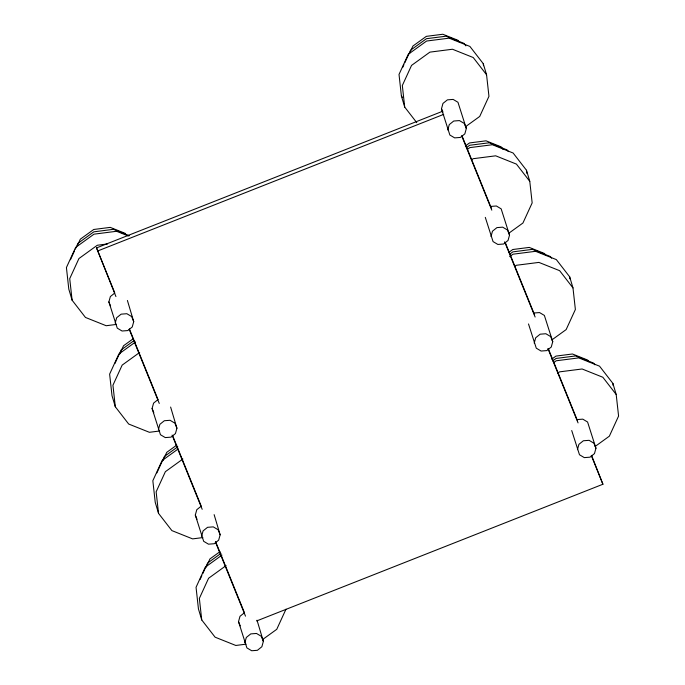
<?xml version="1.0" encoding="UTF-8"?>
<svg xmlns="http://www.w3.org/2000/svg" width="685" height="685" viewBox="0 0 685 685"><rect width="100%" height="100%" fill="white"/><g stroke="black" fill="none" stroke-linecap="round" stroke-linejoin="round"><path stroke-width="1.03" d="M127.41 300.475L133.721 321.65L132.239 326.993L127.787 330.572L122.058 331.009L117.255 328.149L108.881 301.905L110.362 296.562L114.815 292.983M115.191 323.08L116.673 317.729L121.134 314.158L126.853 313.713L131.666 316.573L133.721 321.65M170.616 407.053L176.927 428.228L175.446 433.571L170.993 437.15L165.273 437.587L160.461 434.727L152.096 408.483L153.577 403.14L158.029 399.56M158.406 429.658L159.888 424.315L164.34 420.736L170.068 420.29L174.872 423.159L176.927 428.228M214.131 514.64L220.142 534.805L218.661 540.148L214.208 543.727L208.48 544.173L203.676 541.313L195.302 515.06L196.783 509.717L201.236 506.147L172.757 435.9M201.613 536.235L203.094 530.892L207.555 527.313L213.275 526.876L218.087 529.736L220.142 534.805M257.038 620.216L263.357 641.383L261.867 646.734L257.414 650.305L251.695 650.75L246.883 647.89L238.517 621.646L239.998 616.303L244.451 612.724M244.828 642.813L246.309 637.47L250.761 633.899L256.49 633.454L261.293 636.314L263.357 641.383M441.483 108.778L442.964 103.426L447.416 99.856L453.145 99.411L457.957 102.27L466.322 128.515L464.841 133.858L460.388 137.437L454.66 137.882L449.857 135.022L441.483 108.778L442.853 112.152M447.793 129.944L449.274 124.602L453.735 121.022L459.455 120.586L464.267 123.446L466.322 128.515M491.008 236.53L492.489 231.179L496.942 227.608L502.67 227.163L507.474 230.023L509.529 235.101L508.047 240.444L503.595 244.014L497.875 244.459L493.063 241.6L485.297 217.368M534.214 343.108L535.696 337.765L540.157 334.186L545.876 333.741L550.689 336.6L552.744 341.678L551.262 347.021L546.81 350.6L541.081 351.037L536.278 348.177L528.503 323.954M577.429 449.685L578.911 444.342L583.363 440.763L589.091 440.327L593.895 443.186L595.95 448.255L594.469 453.598L590.016 457.178L584.296 457.623L579.484 454.754L571.718 430.531M70.435 259.752L74.434 251.052M75.316 249.117L77.979 243.312L93.862 231.821L113.402 229.329L129.456 235.743M77.362 245.615L80.316 239.185L93.725 229.484L110.225 227.377L125.381 233.431M114.977 363.435L121.185 349.898L133.729 340.822M119.729 354.034L123.523 345.771L133.584 338.493M156.856 472.915L164.4 456.475L177.775 446.8M162.944 460.62L166.738 452.348L176.798 445.07M402.6 67.592L403.927 64.69M404.818 62.755L410.58 50.185L426.464 38.694L446.003 36.202L463.95 43.369L465.868 45.861M409.544 53.404L412.909 46.058L426.327 36.356L442.827 34.25L457.982 40.304L459.284 41.982M200.071 579.493L201.844 575.623M202.734 573.696L207.606 563.053L220.99 553.377M206.151 567.197L209.944 558.926L220.005 551.648M285.979 609.196L276.757 629.309L262.569 639.567M135.544 341.952L118.856 354.025L109.626 374.138L112.015 395.699L115.32 406.787L128.669 424.024L149.407 432.303L159.665 430.993M139.68 352.441L122.161 365.114L112.939 385.227L115.32 406.787M465.535 126.699L479.723 116.441L488.953 96.32L486.564 74.759L483.259 63.671L469.91 46.434L449.172 38.154L426.601 41.032L408.243 54.312L399.021 74.425L401.401 95.986L404.707 107.083L416.78 122.666M465.346 145.965L469.542 142.934L486.033 140.827L501.189 146.881L503.141 149.407M466.331 147.695L469.679 145.271L489.21 142.78L507.157 149.955L508.441 151.608M467.307 149.424L469.816 147.618L492.387 144.732L513.125 153.02L526.474 170.248L529.779 181.337L532.159 202.906L522.938 223.019L508.749 233.277M471.451 159.913L473.121 158.706L495.692 155.82L516.43 164.109L529.779 181.337M177.92 449.137L162.062 460.603L152.841 480.716L155.221 502.276L158.526 513.365L171.875 530.601L192.613 538.889L202.871 537.579M182.895 459.019L165.368 471.691L156.146 491.804L158.526 513.365M508.561 252.551L512.748 249.52L529.248 247.413L544.404 253.467L545.705 255.145M509.546 254.272L512.885 251.857L532.425 249.357L550.372 256.533L551.648 258.185M509.683 256.61L513.022 254.195L535.593 251.309L556.331 259.598L569.68 276.834L572.985 287.923L575.374 309.483L566.144 329.596L551.956 339.854M514.658 266.491L516.327 265.283L538.907 262.406L559.645 270.686L572.985 287.923M221.966 555.115L205.277 567.18L196.047 587.293L198.436 608.862L201.741 619.951L215.09 637.178L235.828 645.467L246.086 644.157M226.101 565.596L208.582 578.268L199.361 598.39L201.741 619.951M551.767 359.128L555.963 356.097L572.454 353.991L587.61 360.045L588.912 361.723M552.752 360.858L556.1 358.435L575.631 355.943L593.578 363.11L594.863 364.771M553.728 362.588L556.237 360.772L578.808 357.895L599.546 366.175L612.895 383.412L616.2 394.5L618.581 416.06L609.359 436.174L595.171 446.44M557.873 373.068L559.542 371.861L582.113 368.984L602.851 377.264L616.2 394.5M115.936 296.562L96.542 247.901L442.784 111.201M97.484 251.052L443.726 114.352M256.678 620.935L602.92 484.244L591.557 455.362M107.571 243.946L97.304 245.256L78.946 258.528L69.724 278.649L72.105 300.21L85.454 317.438L106.192 325.726L116.45 324.416M490.631 206.433L496.36 205.988L501.163 208.856L509.529 235.101M533.838 313.011L539.566 312.574L544.378 315.434L552.744 341.678M577.053 419.597L582.781 419.151L587.584 422.011L595.95 448.255M128.429 236.017L116.57 231.282L93.999 234.167L75.641 247.439L66.419 267.552L68.8 289.121L72.105 300.21M486.564 74.759L473.224 57.531L452.485 49.243L429.906 52.129L411.548 65.4L402.326 85.514L404.707 107.083M401.401 95.986L402.669 97.63M461.981 135.767L491.265 207.992M505.307 242.627L534.591 314.86M548.231 348.502L577.515 420.736M461.716 135.947L491.804 210.158M504.639 241.822L535.131 317.018M547.966 348.682L578.054 422.893M591.292 455.542L602.92 484.244M96.542 247.901L114.592 292.426M129.439 329.04L157.918 399.286M215.689 541.775L244.168 612.022M129.174 329.22L159.262 403.431M172.098 435.095L202.186 509.297M215.424 541.955L245.504 616.166M108.881 301.905L110.593 306.135M152.096 408.483L153.808 412.712M195.302 515.06L197.015 519.29M238.517 621.646L240.23 625.867M612.895 383.412L613.118 385.467M569.68 276.834L569.911 278.881M526.474 170.248L526.816 173.331M483.259 63.671L483.49 65.726"/></g></svg>
